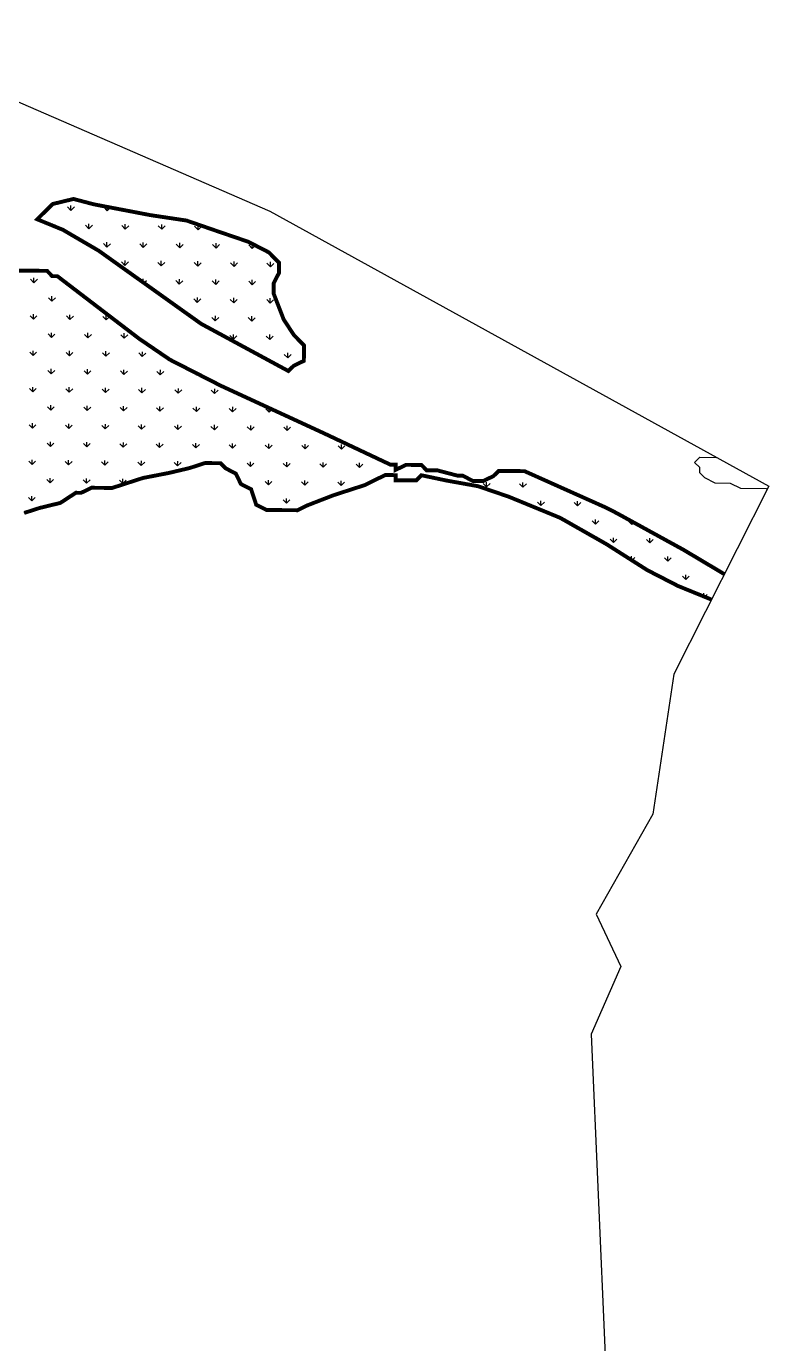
# Model space of a CAD drawing. Header units: metres. Extents: x 295202 to 296901, y 1978172 to 1980028.
# Drawn here: x 296324 to 296901, y 1979003 to 1980028 of the extents above; entities that cross this region are included whole.
import ezdxf

# ---------------------------------------------------------------- set-up
doc = ezdxf.new("R2010")
doc.units = ezdxf.units.M
doc.header["$MEASUREMENT"] = 0
doc.layers.add('MANGROOVES', color=112, linetype='Continuous')
doc.layers.add('VILLAGE BOUNDRY', color=3, linetype='Continuous')

msp = doc.modelspace()

# ---------------------------------------------------------------- linework, layer by layer
at = {"color": 3}
msp.add_line((296901, 1979670.2), (296827.2, 1979524.1), dxfattribs=at)
at = {"layer": 'MANGROOVES', "linetype": 'Continuous', "lineweight": -2}
for p, q in [((296332.1, 1979877.9), (296344.2, 1979889.8)), ((296344.2, 1979889.8), (296360.3, 1979893.7)), ((296358.3, 1979884.8), (296358.3, 1979888.6)), ((296360.3, 1979893.7), (296376.3, 1979889.5)), ((296376.3, 1979889.5), (296420.3, 1979881.1)), ((296352.1, 1979869.7), (296332.1, 1979877.9)), ((296358.3, 1979884.8), (296355.7, 1979887.5)), ((296358.3, 1979884.8), (296361, 1979887.5)), ((296386.6, 1979884.6), (296383.9, 1979887.3)), ((296386.6, 1979884.6), (296386.6, 1979887.6)), ((296386.6, 1979884.6), (296389.1, 1979887.1)), ((296420.3, 1979881.1), (296448.3, 1979876.9)), ((296344, 1979873), (296344.1, 1979874.6)), ((296345.6, 1979872.4), (296346.7, 1979873.5)), ((296380, 1979853.4), (296352.1, 1979869.7)), ((296372.3, 1979870.6), (296369.7, 1979873.2)), ((296372.3, 1979870.6), (296372.3, 1979874.3)), ((296372.3, 1979870.6), (296375, 1979873.2)), ((296400.6, 1979870.3), (296398, 1979873)), ((296400.6, 1979870.3), (296400.6, 1979874.1)), ((296400.6, 1979870.3), (296403.3, 1979872.9)), ((296428.9, 1979870.1), (296426.2, 1979872.7)), ((296428.9, 1979870.1), (296428.9, 1979873.8)), ((296428.9, 1979870.1), (296431.5, 1979872.7)), ((296448.3, 1979876.9), (296472.3, 1979868.6)), ((296457.2, 1979869.8), (296454.5, 1979872.5)), ((296457.2, 1979869.8), (296457.2, 1979873.5)), ((296457.2, 1979869.8), (296459.8, 1979872.4)), ((296472.3, 1979868.6), (296496.3, 1979860.4)), ((296386.3, 1979856.3), (296383.7, 1979859)), ((296386.3, 1979856.3), (296386.3, 1979860.1)), ((296386.3, 1979856.3), (296389, 1979858.9)), ((296414.6, 1979856), (296412, 1979858.7)), ((296414.6, 1979856), (296414.6, 1979859.8)), ((296414.6, 1979856), (296417.3, 1979858.7)), ((296442.9, 1979855.8), (296440.3, 1979858.5)), ((296442.9, 1979855.8), (296442.9, 1979859.5)), ((296442.9, 1979855.8), (296445.6, 1979858.4)), ((296471.2, 1979855.5), (296468.5, 1979858.2)), ((296471.2, 1979855.5), (296471.2, 1979859.3)), ((296471.2, 1979855.5), (296473.8, 1979858.2)), ((296496.3, 1979860.4), (296512.2, 1979852.2)), ((296499.4, 1979855.3), (296496.8, 1979857.9)), ((296499.4, 1979855.3), (296499.5, 1979858.8)), ((296499.4, 1979855.3), (296501.8, 1979857.6)), ((296459.6, 1979796.6), (296380, 1979853.4)), ((296512.2, 1979852.2), (296520.2, 1979844.1)), ((296339.8, 1979837.8), (296291.7, 1979838.2)), ((296343.7, 1979833.7), (296339.8, 1979837.8)), ((296400.3, 1979842), (296397.7, 1979844.7)), ((296400.3, 1979842), (296400.4, 1979845.8)), ((296400.3, 1979842), (296403, 1979844.7)), ((296428.6, 1979841.8), (296426, 1979844.4)), ((296428.6, 1979841.8), (296428.6, 1979845.5)), ((296428.6, 1979841.8), (296431.3, 1979844.4)), ((296456.9, 1979841.5), (296454.3, 1979844.2)), ((296456.9, 1979841.5), (296456.9, 1979845.3)), ((296456.9, 1979841.5), (296459.6, 1979844.1)), ((296485.2, 1979841.3), (296482.5, 1979843.9)), ((296485.2, 1979841.3), (296485.2, 1979845)), ((296485.2, 1979841.3), (296487.9, 1979843.9)), ((296513.5, 1979841), (296510.8, 1979843.7)), ((296513.5, 1979841), (296513.5, 1979844.7)), ((296513.5, 1979841), (296516.1, 1979843.6)), ((296520.2, 1979844.1), (296520.1, 1979836.1)), ((296329.5, 1979828.5), (296326.9, 1979831.2)), ((296329.5, 1979828.5), (296329.5, 1979832.3)), ((296329.5, 1979828.5), (296332.2, 1979831.2)), ((296347.7, 1979833.7), (296343.7, 1979833.7)), ((296411.4, 1979785), (296347.7, 1979833.7)), ((296414.3, 1979828.9), (296414.4, 1979831.5)), ((296415, 1979828.4), (296417, 1979830.4)), ((296442.6, 1979827.5), (296440, 1979830.2)), ((296442.6, 1979827.5), (296442.7, 1979831.3)), ((296442.6, 1979827.5), (296445.3, 1979830.1)), ((296470.9, 1979827.2), (296468.3, 1979829.9)), ((296470.9, 1979827.2), (296470.9, 1979831)), ((296470.9, 1979827.2), (296473.6, 1979829.9)), ((296499.2, 1979827), (296496.6, 1979829.7)), ((296499.2, 1979827), (296499.2, 1979830.7)), ((296499.2, 1979827), (296501.9, 1979829.6)), ((296520.1, 1979836.1), (296516, 1979828.1)), ((296516, 1979828.1), (296516, 1979820.1)), ((296343.5, 1979814.3), (296340.9, 1979816.9)), ((296343.5, 1979814.3), (296343.5, 1979818)), ((296343.5, 1979814.3), (296346.2, 1979816.9)), ((296371.8, 1979814), (296369.2, 1979816.7)), ((296456.6, 1979813.2), (296456.7, 1979817)), ((296484.9, 1979813), (296485, 1979816.7)), ((296513.2, 1979812.7), (296513.2, 1979816.5)), ((296516, 1979820.1), (296523.8, 1979800)), ((296371.8, 1979814), (296371.8, 1979815.3)), ((296371.8, 1979814), (296372.5, 1979814.7)), ((296456.6, 1979813.2), (296454, 1979815.9)), ((296456.6, 1979813.2), (296459.3, 1979815.9)), ((296484.9, 1979813), (296482.3, 1979815.6)), ((296484.9, 1979813), (296487.6, 1979815.6)), ((296513.2, 1979812.7), (296510.6, 1979815.4)), ((296513.2, 1979812.7), (296515.9, 1979815.3)), ((296329.2, 1979800.3), (296326.6, 1979802.9)), ((296329.2, 1979800.3), (296329.3, 1979804)), ((296329.2, 1979800.3), (296331.9, 1979802.9)), ((296357.5, 1979800), (296354.9, 1979802.7)), ((296357.5, 1979800), (296357.5, 1979803.7)), ((296357.5, 1979800), (296360.2, 1979802.6)), ((296385.8, 1979799.7), (296383.2, 1979802.4)), ((296385.8, 1979799.7), (296385.8, 1979803.5)), ((296385.8, 1979799.7), (296388.5, 1979802.4)), ((296527.4, 1979759.9), (296459.6, 1979796.6)), ((296470.6, 1979799), (296468, 1979801.6)), ((296470.6, 1979799), (296470.7, 1979802.7)), ((296470.6, 1979799), (296473.3, 1979801.6)), ((296498.9, 1979798.7), (296496.3, 1979801.4)), ((296498.9, 1979798.7), (296499, 1979802.5)), ((296498.9, 1979798.7), (296501.6, 1979801.3)), ((296523.8, 1979800), (296531.7, 1979787.9)), ((296343.2, 1979786), (296340.6, 1979788.7)), ((296343.2, 1979786), (296343.3, 1979789.7)), ((296343.2, 1979786), (296345.9, 1979788.6)), ((296371.5, 1979785.7), (296368.9, 1979788.4)), ((296371.5, 1979785.7), (296371.6, 1979789.5)), ((296371.5, 1979785.7), (296374.2, 1979788.4)), ((296399.8, 1979785.5), (296397.2, 1979788.1)), ((296399.8, 1979785.5), (296399.8, 1979789.2)), ((296399.8, 1979785.5), (296402.5, 1979788.1)), ((296484.7, 1979784.7), (296482, 1979787.4)), ((296484.7, 1979784.7), (296484.7, 1979788.4)), ((296484.7, 1979784.7), (296487.3, 1979787.3)), ((296512.9, 1979784.4), (296510.3, 1979787.1)), ((296512.9, 1979784.4), (296513, 1979788.2)), ((296512.9, 1979784.4), (296515.6, 1979787.1)), ((296531.7, 1979787.9), (296539.6, 1979779.8)), ((296329, 1979772), (296329, 1979775.7)), ((296357.3, 1979771.7), (296357.3, 1979775.5)), ((296435.3, 1979768.7), (296411.4, 1979785)), ((296539.6, 1979779.8), (296539.5, 1979767.8)), ((296329, 1979772), (296326.3, 1979774.6)), ((296329, 1979772), (296331.6, 1979774.6)), ((296357.3, 1979771.7), (296354.6, 1979774.4)), ((296357.3, 1979771.7), (296359.9, 1979774.3)), ((296385.5, 1979771.5), (296382.9, 1979774.1)), ((296385.5, 1979771.5), (296385.6, 1979775.2)), ((296385.5, 1979771.5), (296388.2, 1979774.1)), ((296413.8, 1979771.2), (296411.2, 1979773.9)), ((296413.8, 1979771.2), (296413.9, 1979774.9)), ((296413.8, 1979771.2), (296416.5, 1979773.8)), ((296475.2, 1979748.3), (296435.3, 1979768.7)), ((296527, 1979770.2), (296524.3, 1979772.8)), ((296527, 1979770.2), (296527, 1979773.9)), ((296527, 1979770.2), (296529.6, 1979772.8)), ((296539.5, 1979767.8), (296531.5, 1979763.9)), ((296343, 1979757.7), (296340.4, 1979760.4)), ((296343, 1979757.7), (296343, 1979761.5)), ((296343, 1979757.7), (296345.7, 1979760.3)), ((296371.3, 1979757.4), (296368.6, 1979760.1)), ((296371.3, 1979757.4), (296371.3, 1979761.2)), ((296371.3, 1979757.4), (296373.9, 1979760.1)), ((296399.6, 1979757.2), (296396.9, 1979759.9)), ((296399.6, 1979757.2), (296399.6, 1979760.9)), ((296399.6, 1979757.2), (296402.2, 1979759.8)), ((296427.8, 1979756.9), (296425.2, 1979759.6)), ((296427.8, 1979756.9), (296427.9, 1979760.7)), ((296427.8, 1979756.9), (296430.5, 1979759.5)), ((296456.1, 1979756.7), (296453.5, 1979759.3)), ((296456.1, 1979756.7), (296456.1, 1979758.1)), ((296456.1, 1979756.7), (296457.1, 1979757.6)), ((296531.5, 1979763.9), (296527.4, 1979759.9)), ((296328.7, 1979743.7), (296326.1, 1979746.4)), ((296328.7, 1979743.7), (296328.7, 1979747.4)), ((296328.7, 1979743.7), (296331.4, 1979746.3)), ((296357, 1979743.4), (296354.4, 1979746.1)), ((296357, 1979743.4), (296357, 1979747.2)), ((296357, 1979743.4), (296359.7, 1979746.1)), ((296385.3, 1979743.2), (296382.7, 1979745.8)), ((296385.3, 1979743.2), (296385.3, 1979746.9)), ((296385.3, 1979743.2), (296388, 1979745.8)), ((296413.6, 1979742.9), (296410.9, 1979745.6)), ((296413.6, 1979742.9), (296413.6, 1979746.7)), ((296413.6, 1979742.9), (296416.2, 1979745.5)), ((296441.8, 1979742.7), (296439.2, 1979745.3)), ((296441.8, 1979742.7), (296441.9, 1979746.4)), ((296441.8, 1979742.7), (296444.5, 1979745.3)), ((296470.1, 1979742.4), (296467.5, 1979745.1)), ((296470.1, 1979742.4), (296470.2, 1979746.1)), ((296470.1, 1979742.4), (296472.8, 1979745)), ((296555, 1979711.5), (296475.2, 1979748.3)), ((296342.7, 1979729.4), (296340.1, 1979732.1)), ((296342.7, 1979729.4), (296342.8, 1979733.2)), ((296342.7, 1979729.4), (296345.4, 1979732)), ((296371, 1979729.2), (296368.4, 1979731.8)), ((296371, 1979729.2), (296371, 1979732.9)), ((296371, 1979729.2), (296373.7, 1979731.8)), ((296399.3, 1979728.9), (296396.7, 1979731.6)), ((296399.3, 1979728.9), (296399.3, 1979732.6)), ((296399.3, 1979728.9), (296402, 1979731.5)), ((296427.6, 1979728.6), (296424.9, 1979731.3)), ((296427.6, 1979728.6), (296427.6, 1979732.4)), ((296427.6, 1979728.6), (296430.3, 1979731.3)), ((296455.9, 1979728.4), (296453.2, 1979731.1)), ((296455.9, 1979728.4), (296455.9, 1979732.1)), ((296455.9, 1979728.4), (296458.5, 1979731)), ((296484.1, 1979728.1), (296481.5, 1979730.8)), ((296484.1, 1979728.1), (296484.2, 1979731.9)), ((296484.1, 1979728.1), (296486.8, 1979730.7)), ((296512.4, 1979727.9), (296509.8, 1979730.5)), ((296512.4, 1979727.9), (296512.5, 1979731.2)), ((296512.4, 1979727.9), (296514.7, 1979730.1)), ((296328.5, 1979715.4), (296325.8, 1979718.1)), ((296328.5, 1979715.4), (296328.5, 1979719.2)), ((296328.5, 1979715.4), (296331.1, 1979718)), ((296356.7, 1979715.1), (296354.1, 1979717.8)), ((296356.7, 1979715.1), (296356.8, 1979718.9)), ((296356.7, 1979715.1), (296359.4, 1979717.8)), ((296385, 1979714.9), (296382.4, 1979717.6)), ((296385, 1979714.9), (296385.1, 1979718.6)), ((296385, 1979714.9), (296387.7, 1979717.5)), ((296413.3, 1979714.6), (296410.7, 1979717.3)), ((296413.3, 1979714.6), (296413.3, 1979718.4)), ((296413.3, 1979714.6), (296416, 1979717.3)), ((296441.6, 1979714.4), (296439, 1979717)), ((296441.6, 1979714.4), (296441.6, 1979718.1)), ((296441.6, 1979714.4), (296444.3, 1979717)), ((296469.9, 1979714.1), (296467.2, 1979716.8)), ((296469.9, 1979714.1), (296469.9, 1979717.9)), ((296469.9, 1979714.1), (296472.5, 1979716.7)), ((296498.2, 1979713.9), (296495.5, 1979716.5)), ((296498.2, 1979713.9), (296498.2, 1979717.6)), ((296498.2, 1979713.9), (296500.8, 1979716.5)), ((296526.4, 1979713.6), (296523.8, 1979716.3)), ((296526.4, 1979713.6), (296526.5, 1979717.3)), ((296526.4, 1979713.6), (296529.1, 1979716.2)), ((296342.5, 1979701.1), (296339.8, 1979703.8)), ((296342.5, 1979701.1), (296342.5, 1979704.9)), ((296342.5, 1979701.1), (296345.1, 1979703.8)), ((296370.7, 1979700.9), (296368.1, 1979703.5)), ((296370.7, 1979700.9), (296370.8, 1979704.6)), ((296399, 1979700.6), (296399.1, 1979704.4)), ((296427.3, 1979700.4), (296427.3, 1979704.1)), ((296455.6, 1979700.1), (296455.6, 1979703.8)), ((296483.9, 1979699.8), (296483.9, 1979703.6)), ((296606.9, 1979687), (296555, 1979711.5)), ((296370.7, 1979700.9), (296373.4, 1979703.5)), ((296399, 1979700.6), (296396.4, 1979703.3)), ((296399, 1979700.6), (296401.7, 1979703.2)), ((296427.3, 1979700.4), (296424.7, 1979703)), ((296427.3, 1979700.4), (296430, 1979703)), ((296455.6, 1979700.1), (296453, 1979702.8)), ((296455.6, 1979700.1), (296458.3, 1979702.7)), ((296483.9, 1979699.8), (296481.3, 1979702.5)), ((296483.9, 1979699.8), (296486.6, 1979702.5)), ((296512.2, 1979699.6), (296509.5, 1979702.3)), ((296512.2, 1979699.6), (296512.2, 1979703.3)), ((296512.2, 1979699.6), (296514.8, 1979702.2)), ((296540.4, 1979699.3), (296537.8, 1979702)), ((296540.4, 1979699.3), (296540.5, 1979703.1)), ((296540.4, 1979699.3), (296543.1, 1979701.9)), ((296568.7, 1979699.1), (296566.1, 1979701.7)), ((296568.7, 1979699.1), (296568.8, 1979702.8)), ((296568.7, 1979699.1), (296571.4, 1979701.7)), ((296328.2, 1979687.1), (296325.6, 1979689.8)), ((296328.2, 1979687.1), (296328.2, 1979690.9)), ((296328.2, 1979687.1), (296330.9, 1979689.7)), ((296356.5, 1979686.9), (296353.9, 1979689.5)), ((296356.5, 1979686.9), (296356.5, 1979690.6)), ((296356.5, 1979686.9), (296359.2, 1979689.5)), ((296384.8, 1979686.6), (296382.1, 1979689.3)), ((296384.8, 1979686.6), (296384.8, 1979690.4)), ((296384.8, 1979686.6), (296387.4, 1979689.2)), ((296413, 1979686.3), (296410.4, 1979689)), ((296413, 1979686.3), (296413.1, 1979690.1)), ((296413, 1979686.3), (296415.7, 1979689)), ((296434.5, 1979680.6), (296450.6, 1979684.4)), ((296441.3, 1979686.1), (296438.7, 1979688.8)), ((296441.3, 1979686.1), (296441.4, 1979689.8)), ((296441.3, 1979686.1), (296444, 1979688.7)), ((296450.6, 1979684.4), (296462.6, 1979688.3)), ((296462.6, 1979688.3), (296474.7, 1979688.2)), ((296467.2, 1979688.3), (296467, 1979688.5)), ((296469.6, 1979688.3), (296469.6, 1979689.6)), ((296472.1, 1979688.2), (296472.3, 1979688.5)), ((296474.7, 1979688.2), (296478.6, 1979684.2)), ((296478.6, 1979684.2), (296486.6, 1979680.1)), ((296497.9, 1979685.6), (296495.3, 1979688.2)), ((296497.9, 1979685.6), (296497.9, 1979689.3)), ((296497.9, 1979685.6), (296500.6, 1979688.2)), ((296526.2, 1979685.3), (296523.5, 1979688)), ((296526.2, 1979685.3), (296526.2, 1979689.1)), ((296526.2, 1979685.3), (296528.9, 1979687.9)), ((296554.5, 1979685), (296551.8, 1979687.7)), ((296554.5, 1979685.1), (296554.5, 1979688.8)), ((296554.5, 1979685), (296557.1, 1979687.7)), ((296582.7, 1979684.8), (296580.1, 1979687.5)), ((296582.7, 1979684.8), (296582.8, 1979688.5)), ((296582.7, 1979684.8), (296585.4, 1979687.4)), ((296610.9, 1979687), (296606.9, 1979687)), ((296610.9, 1979684.6), (296608.6, 1979687)), ((296610.9, 1979683), (296610.9, 1979687)), ((296618.9, 1979686.9), (296610.9, 1979683)), ((296631, 1979686.8), (296618.9, 1979686.9)), ((296634.9, 1979682.7), (296631, 1979686.8)), ((296843.4, 1979688.8), (296847.5, 1979692.8)), ((296847.4, 1979684.8), (296843.4, 1979688.8)), ((296847.4, 1979680.8), (296847.4, 1979684.8)), ((296847.5, 1979692.8), (296860.2, 1979692.7)), ((296342.2, 1979672.9), (296339.6, 1979675.5)), ((296342.2, 1979672.9), (296342.2, 1979676.6)), ((296342.2, 1979672.9), (296344.9, 1979675.5)), ((296370.5, 1979672.6), (296367.9, 1979675.3)), ((296370.5, 1979672.6), (296370.5, 1979676.3)), ((296370.5, 1979672.6), (296373.2, 1979675.2)), ((296390.3, 1979668.9), (296414.4, 1979676.7)), ((296398.8, 1979672.3), (296396.1, 1979675)), ((296398.8, 1979672.3), (296398.8, 1979676.1)), ((296398.8, 1979672.3), (296401.4, 1979675)), ((296414.4, 1979676.7), (296434.5, 1979680.6)), ((296486.6, 1979680.1), (296490.5, 1979672)), ((296511.9, 1979671.3), (296509.3, 1979674)), ((296511.9, 1979671.3), (296511.9, 1979675)), ((296511.9, 1979671.3), (296514.6, 1979673.9)), ((296540.2, 1979671), (296537.6, 1979673.7)), ((296540.2, 1979671), (296540.2, 1979674.8)), ((296540.2, 1979671), (296542.9, 1979673.7)), ((296568.5, 1979670.8), (296565.8, 1979673.5)), ((296568.5, 1979670.8), (296568.5, 1979674.5)), ((296568.5, 1979670.8), (296571.1, 1979673.4)), ((296586.7, 1979671.1), (296602.8, 1979679)), ((296602.8, 1979679), (296610.9, 1979678.9)), ((296610.9, 1979678.9), (296610.8, 1979674.9)), ((296610.8, 1979674.9), (296626.9, 1979674.8)), ((296626.9, 1979674.8), (296630.9, 1979678.8)), ((296630.9, 1979678.8), (296650.9, 1979674.6)), ((296643, 1979682.7), (296634.9, 1979682.7)), ((296659, 1979678.5), (296643, 1979682.7)), ((296650.9, 1979674.6), (296674.9, 1979670.3)), ((296663, 1979678.5), (296659, 1979678.5)), ((296670.9, 1979674.4), (296663, 1979678.5)), ((296679, 1979674.3), (296670.9, 1979674.4)), ((296687, 1979678.2), (296679, 1979674.3)), ((296681.6, 1979669.7), (296681.6, 1979673.5)), ((296691.1, 1979682.2), (296687, 1979678.2)), ((296711.1, 1979682), (296691.1, 1979682.2)), ((296709.9, 1979669.5), (296709.9, 1979673.2)), ((296775, 1979653.4), (296711.1, 1979682)), ((296851.3, 1979676.7), (296847.4, 1979680.8)), ((296859.3, 1979672.7), (296851.3, 1979676.7)), ((296327.9, 1979658.8), (296328, 1979662.6)), ((296350.1, 1979657.3), (296362.2, 1979665.2)), ((296362.2, 1979665.2), (296366.2, 1979665.1)), ((296366.2, 1979665.1), (296374.3, 1979669.1)), ((296374.3, 1979669.1), (296390.3, 1979668.9)), ((296490.5, 1979672), (296498.5, 1979667.9)), ((296498.5, 1979667.9), (296502.4, 1979655.9)), ((296542.5, 1979655.5), (296562.6, 1979663.3)), ((296562.6, 1979663.3), (296586.7, 1979671.1)), ((296674.9, 1979670.3), (296698.9, 1979662.1)), ((296681.6, 1979669.7), (296679, 1979672.4)), ((296681.6, 1979669.7), (296684.3, 1979672.4)), ((296709.9, 1979669.5), (296707.3, 1979672.2)), ((296709.9, 1979669.5), (296712.6, 1979672.1)), ((296738.2, 1979669.2), (296737, 1979670.4)), ((296738.2, 1979669.2), (296738.2, 1979669.9)), ((296738.2, 1979669.2), (296738.6, 1979669.7)), ((296871.3, 1979672.5), (296859.3, 1979672.7)), ((296879.3, 1979668.5), (296871.3, 1979672.5)), ((296899.4, 1979668.3), (296879.3, 1979668.5)), ((296899.9, 1979668.1), (296899.4, 1979668.3)), ((296322, 1979649.5), (296334.1, 1979653.4)), ((296327.9, 1979658.8), (296325.3, 1979661.5)), ((296327.9, 1979658.8), (296330.6, 1979661.5)), ((296334.1, 1979653.4), (296350.1, 1979657.3)), ((296354.6, 1979660.2), (296353.6, 1979661.3)), ((296356.2, 1979661.3), (296356.3, 1979662.3)), ((296502.4, 1979655.9), (296510.4, 1979651.8)), ((296525.9, 1979657), (296523.3, 1979659.7)), ((296525.9, 1979657), (296526, 1979660.8)), ((296525.9, 1979657), (296528.6, 1979659.7)), ((296534.5, 1979651.6), (296542.5, 1979655.5)), ((296551.9, 1979659.2), (296551.6, 1979659.4)), ((296554.2, 1979660.1), (296554.2, 1979660.5)), ((296698.9, 1979662.1), (296738.8, 1979645.7)), ((296723.9, 1979655.2), (296721.3, 1979657.9)), ((296723.9, 1979655.2), (296723.9, 1979659)), ((296723.9, 1979655.2), (296726.6, 1979657.8)), ((296752.2, 1979655), (296749.6, 1979657.6)), ((296752.2, 1979655), (296752.2, 1979658.7)), ((296752.2, 1979655), (296754.9, 1979657.6)), ((296782.9, 1979649.3), (296775, 1979653.4)), ((296510.4, 1979651.8), (296534.5, 1979651.6)), ((296738.8, 1979645.7), (296774.7, 1979625.3)), ((296766.2, 1979640.7), (296763.6, 1979643.4)), ((296766.2, 1979640.7), (296766.2, 1979644.4)), ((296766.2, 1979640.7), (296768.9, 1979643.3)), ((296834.8, 1979620.8), (296782.9, 1979649.3)), ((296794.5, 1979640.4), (296791.9, 1979643.1)), ((296794.5, 1979640.4), (296794.5, 1979642.9)), ((296794.5, 1979640.4), (296796.1, 1979642)), ((296774.7, 1979625.3), (296806.6, 1979605)), ((296780.2, 1979626.4), (296777.6, 1979629.1)), ((296780.2, 1979626.4), (296780.2, 1979630.2)), ((296780.2, 1979626.4), (296782.9, 1979629)), ((296808.5, 1979626.2), (296805.9, 1979628.8)), ((296808.5, 1979626.2), (296808.5, 1979629.9)), ((296808.5, 1979626.2), (296811.2, 1979628.8)), ((296792.3, 1979614.1), (296791.6, 1979614.8)), ((296794.2, 1979612.9), (296794.3, 1979615.9)), ((296794.7, 1979612.6), (296796.9, 1979614.8)), ((296822.5, 1979611.9), (296819.9, 1979614.6)), ((296822.5, 1979611.9), (296822.5, 1979615.6)), ((296822.5, 1979611.9), (296825.2, 1979614.5)), ((296866.5, 1979601.9), (296834.8, 1979620.8)), ((296806.6, 1979605), (296830.5, 1979592.7)), ((296836.5, 1979597.6), (296836.5, 1979601.4)), ((296830.5, 1979592.7), (296856.5, 1979582.1)), ((296836.5, 1979597.6), (296833.9, 1979600.3)), ((296836.5, 1979597.6), (296839.2, 1979600.2)), ((296848.6, 1979585.3), (296847.9, 1979586)), ((296850.5, 1979584.5), (296850.6, 1979587.1)), ((296851.4, 1979584.2), (296853.2, 1979586))]:
    msp.add_line(p, q, dxfattribs=at)
at = {"layer": 'MANGROOVES', "linetype": 'Continuous', "lineweight": -2, "const_width": 3.02, "flags": 128}
msp.add_lwpolyline([(296332.1, 1979877.9), (296344.2, 1979889.8), (296360.3, 1979893.7), (296376.3, 1979889.5), (296420.3, 1979881.1), (296448.3, 1979876.9), (296472.3, 1979868.6), (296496.3, 1979860.4), (296512.2, 1979852.2), (296520.2, 1979844.1), (296520.1, 1979836.1), (296516, 1979828.1), (296516, 1979820.1), (296523.8, 1979800), (296531.7, 1979787.9), (296539.6, 1979779.8), (296539.5, 1979767.8), (296531.5, 1979763.9), (296527.4, 1979759.9), (296459.6, 1979796.6), (296380, 1979853.4), (296352.1, 1979869.7)], close=True, dxfattribs=at)
for points in [[(296866.5, 1979601.9), (296834.8, 1979620.8), (296782.9, 1979649.3), (296775, 1979653.4), (296711.1, 1979682), (296691.1, 1979682.2), (296687, 1979678.2), (296679, 1979674.3), (296670.9, 1979674.4), (296663, 1979678.5), (296659, 1979678.5), (296643, 1979682.7), (296634.9, 1979682.7), (296631, 1979686.8), (296618.9, 1979686.9), (296610.9, 1979683), (296610.9, 1979687), (296606.9, 1979687), (296555, 1979711.5), (296475.2, 1979748.3), (296435.3, 1979768.7), (296411.4, 1979785), (296347.7, 1979833.7), (296343.7, 1979833.7), (296339.8, 1979837.8), (296291.7, 1979838.2)], [(296322, 1979649.5), (296334.1, 1979653.4), (296350.1, 1979657.3), (296362.2, 1979665.2), (296366.2, 1979665.1), (296374.3, 1979669.1), (296390.3, 1979668.9), (296414.4, 1979676.7), (296434.5, 1979680.6), (296450.6, 1979684.4), (296462.6, 1979688.3), (296474.7, 1979688.2), (296478.6, 1979684.2), (296486.6, 1979680.1), (296490.5, 1979672), (296498.5, 1979667.9), (296502.4, 1979655.9), (296510.4, 1979651.8), (296534.5, 1979651.6), (296542.5, 1979655.5), (296562.6, 1979663.3), (296586.7, 1979671.1), (296602.8, 1979679), (296610.9, 1979678.9), (296610.8, 1979674.9), (296626.9, 1979674.8), (296630.9, 1979678.8), (296650.9, 1979674.6), (296674.9, 1979670.3), (296698.9, 1979662.1), (296738.8, 1979645.7), (296774.7, 1979625.3), (296806.6, 1979605), (296830.5, 1979592.7), (296856.5, 1979582.1)]]:
    msp.add_lwpolyline(points, dxfattribs=at)
at = {"layer": 'VILLAGE BOUNDRY', "color": 3}
for p, q in [((296182.2, 1980028), (296513, 1979884.3)), ((296513, 1979884.3), (296901, 1979670.2)), ((296827.2, 1979524.1), (296810.8, 1979415.2)), ((296810.8, 1979415.2), (296766.8, 1979337.3)), ((296766.8, 1979337.3), (296786, 1979296.8)), ((296786, 1979296.8), (296763, 1979244)), ((296763, 1979244), (296773.8, 1978994.2))]:
    msp.add_line(p, q, dxfattribs=at)

doc.saveas('drawing.dxf')
